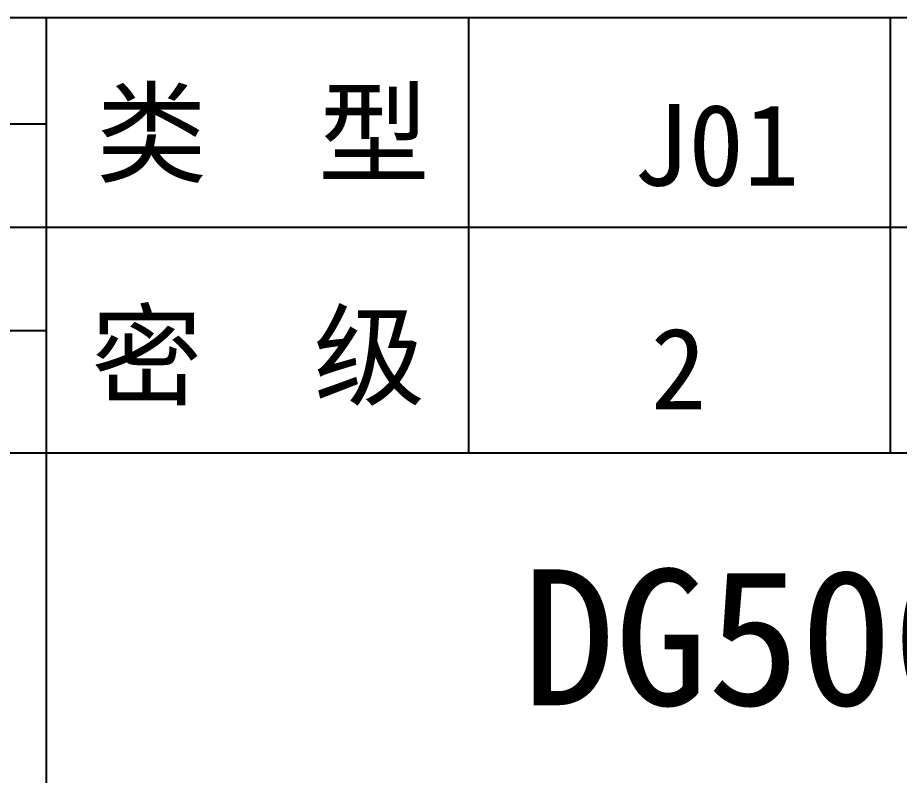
# Model space of a CAD drawing. Header units: millimetres. Extents: x 18255 to 228708, y -2217 to 146640.
# Drawn here: x 216661 to 222396, y 4359 to 9288 of the extents above; entities that cross this region are included whole.
import ezdxf

# ---------------------------------------------------------------- set-up
doc = ezdxf.new("R2010")
doc.units = ezdxf.units.MM
for name, color, linetype, lineweight in [('文字', 8, 'Continuous', 15), ('标题栏', 8, 'Continuous', 25), ('注释及标注', 8, 'Continuous', 25)]:
    doc.layers.add(name, color=color, linetype=linetype, lineweight=lineweight)
doc.styles.get("Standard").update_dxf_attribs({"font": '', "height": 4})
doc.styles.get('Standard').set_extended_font_data('FangSong_GB2312')

msp = doc.modelspace()

# ---------------------------------------------------------------- linework, layer by layer
at = {"layer": '标题栏', "color": 1}
for p, q in [((195963.2, 9288.3), (227646.2, 9288.3)), ((216849.2, 9288.3), (227823.2, 9288.3))]:
    msp.add_line(p, q, dxfattribs=at)
at = {"layer": '标题栏', "color": 0}
for p, q in [((216849.2, 7518.3), (216849.2, 9288.3)), ((195963.2, 8598), (216849.2, 8598)), ((195963.2, 7925.4), (227823.2, 7925.4)), ((216849.2, -1331.7), (216849.2, 7518.3)), ((195963.2, 7252.8), (216849.2, 7252.8)), ((195963.2, 6456.3), (227823.2, 6456.3))]:
    msp.add_line(p, q, dxfattribs=at)
at = {"layer": '注释及标注', "color": 7}
for p, q in [((219592.7, 9288.3), (219592.7, 6456.3)), ((222336.2, 9288.3), (222336.2, 6456.3))]:
    msp.add_line(p, q, dxfattribs=at)

# ---------------------------------------------------------------- texts
at = {"layer": '文字', "color": 4, "insert": (219943.6, 5699.4), "char_height": 885, "width": 4525.097, "attachment_point": 1}
msp.add_mtext('DG50000950', dxfattribs=at)
at = {"layer": '标题栏', "color": 0}
for s, p in [('类  型', (217169.4, 8271.3)), ('J01', (220662.2, 8195.2)), ('密  级', (217138.9, 6822.8)), ('2', (220778.1, 6739.5))]:
    msp.add_text(s, height=531, dxfattribs=at).set_placement(p)

doc.saveas('drawing.dxf')
